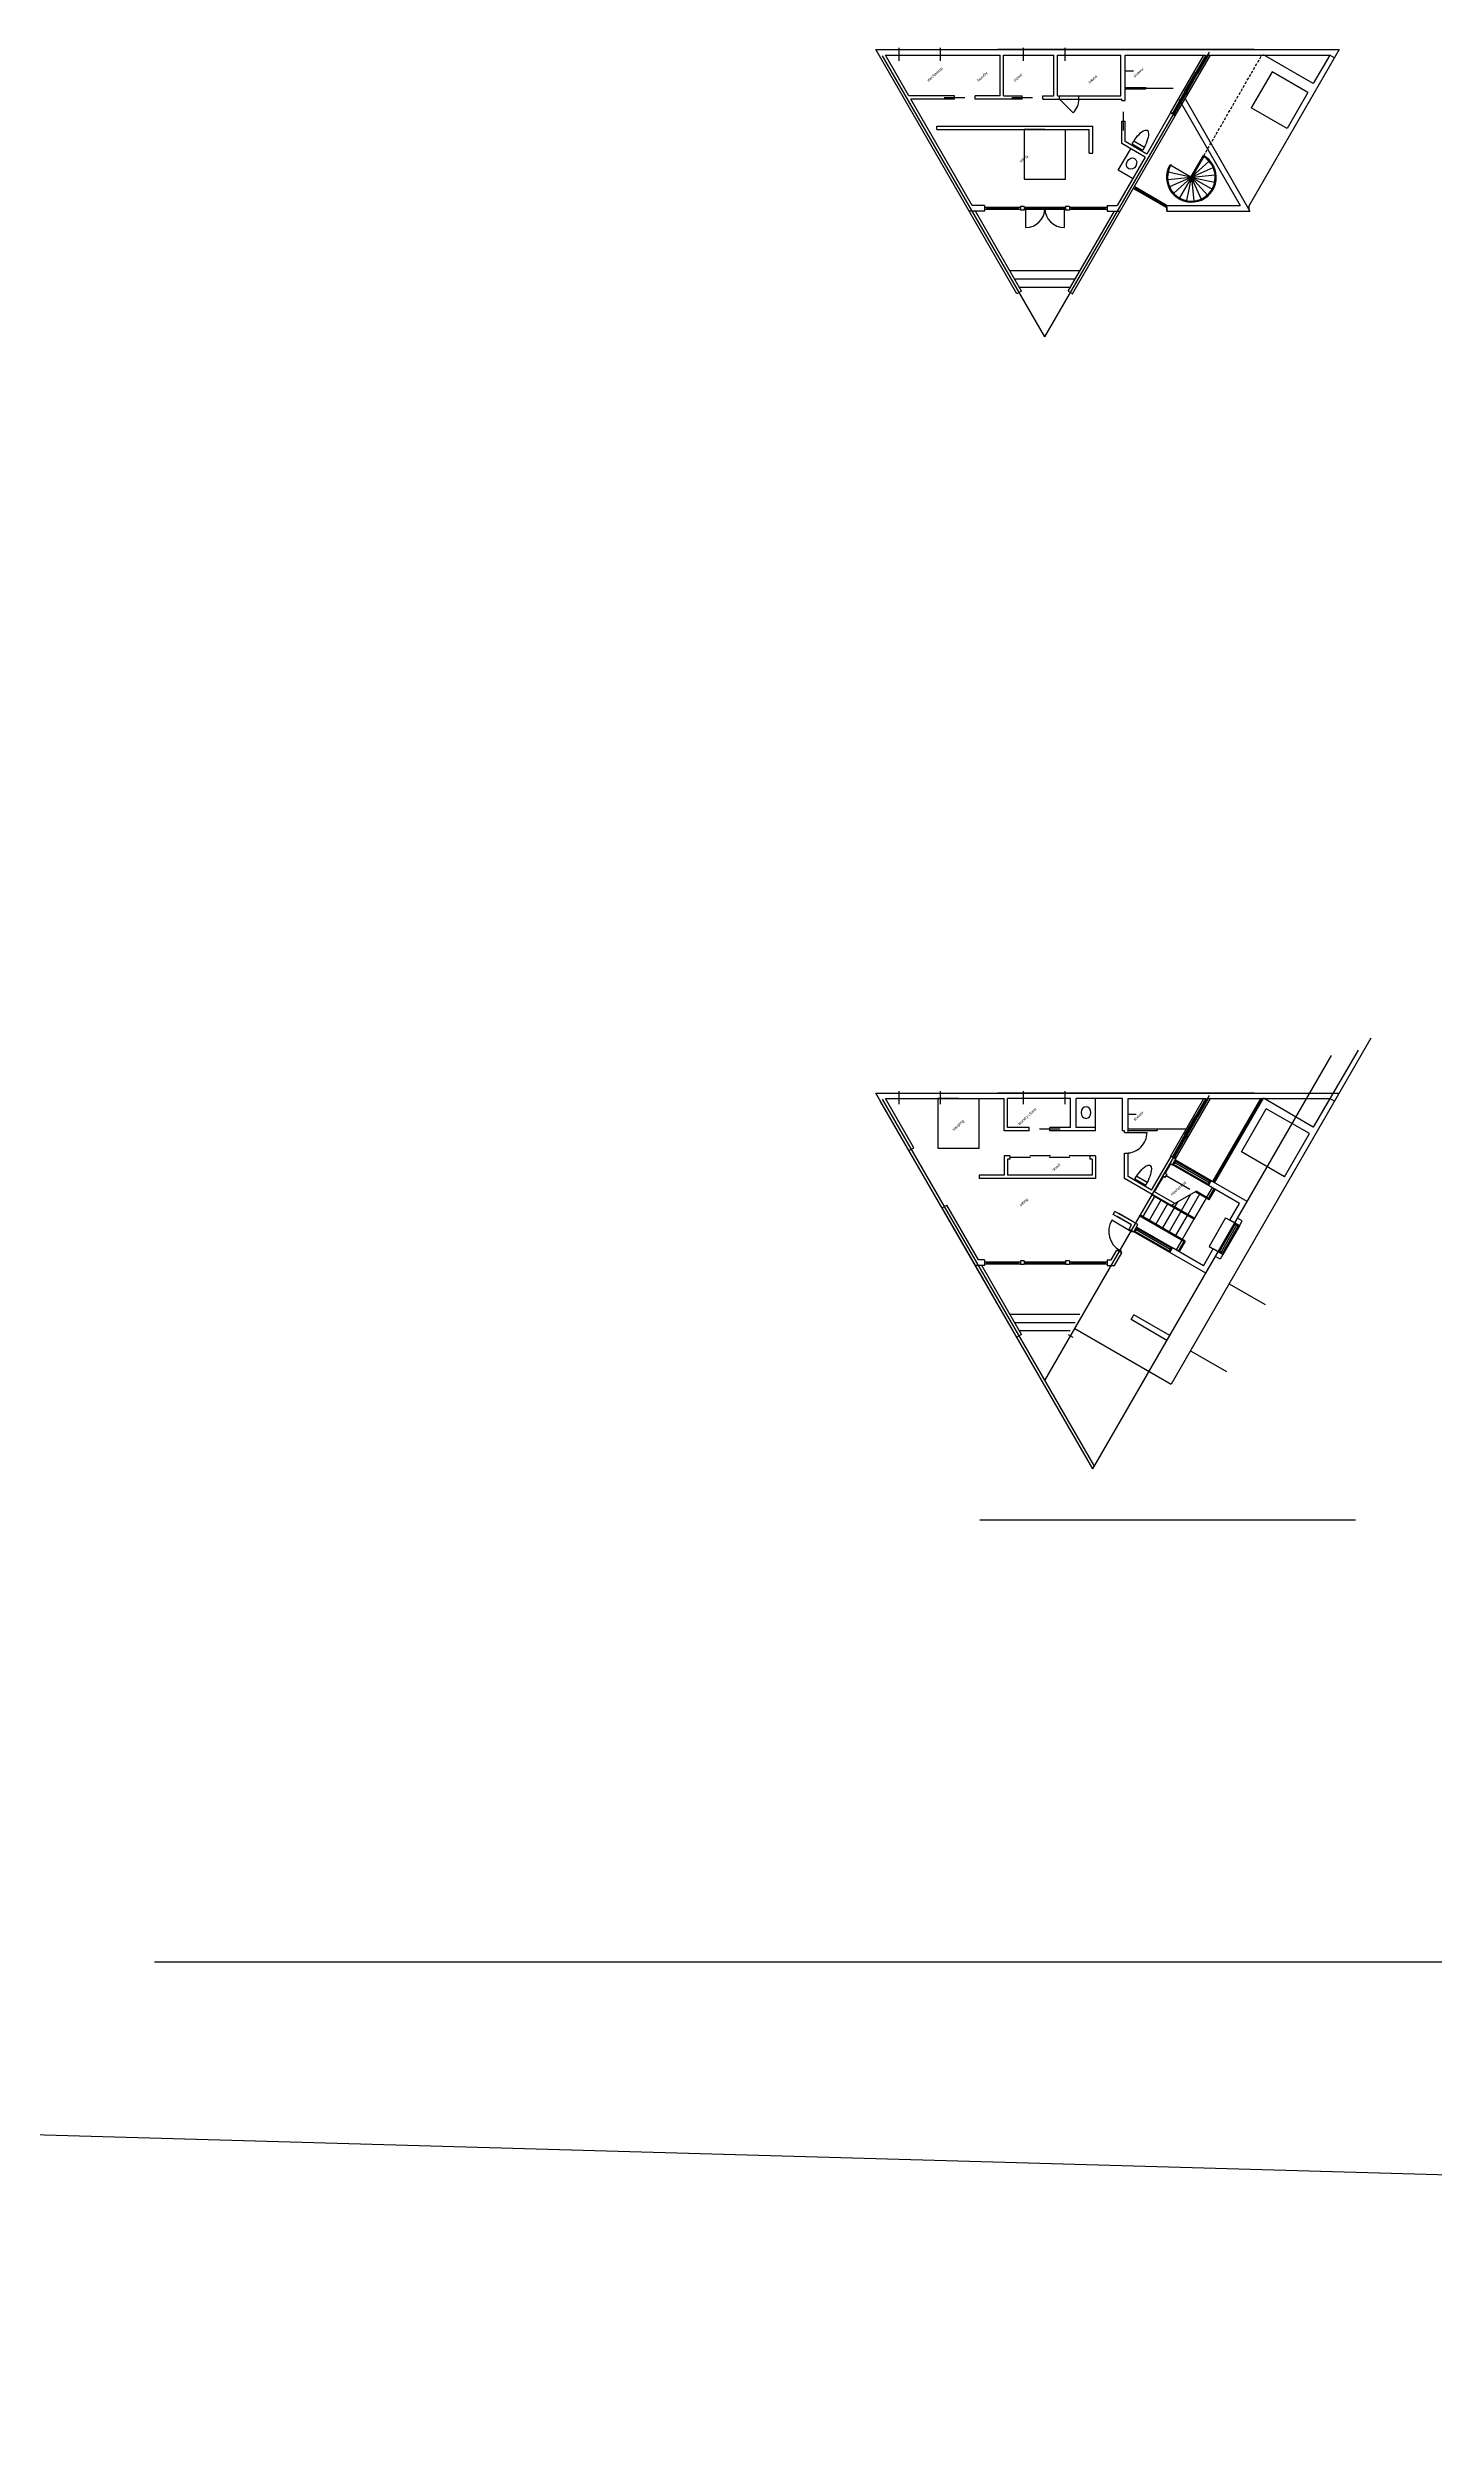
# Model space of a CAD drawing. Header units: inches. Extents: x -43639 to 75791, y -33466 to 47612.
# Drawn here: x 15083 to 17089, y -905 to 2551 of the extents above; entities that cross this region are included whole.
import ezdxf

# ---------------------------------------------------------------- set-up
doc = ezdxf.new("R2010")
doc.units = ezdxf.units.IN
doc.header["$LTSCALE"] = 8
doc.header["$MEASUREMENT"] = 0
doc.linetypes.add('DASHED', pattern=[0.75, 0.5, -0.25])
doc.layers.get('0').update_dxf_attribs({"linetype": 'CONTINUOUS'})
for name, color, linetype in [('A-Elev', 7, 'CONTINUOUS'), ('A-fixtures', 140, 'CONTINUOUS'), ('A-millwork', 252, 'CONTINUOUS'), ('A-walls', 7, 'CONTINUOUS')]:
    doc.layers.add(name, color=color, linetype=linetype)
doc.styles.get("Standard").update_dxf_attribs({"font": 'txt', "height": 0.2})

msp = doc.modelspace()

# ---------------------------------------------------------------- linework, layer by layer
msp.add_line((2.852, -37.89648), (30334.93748, -905.05183))
at = {"layer": 'A-Elev', "elevation": -8375.99289}
msp.add_lwpolyline([(16525.32518, 2432.42649), (16495.32518, 2432.42649), (16495.32518, 2360.4776), (16555.32518, 2360.4776), (16555.32518, 2432.42649)], dxfattribs=at)
at = {"layer": 'A-Elev', "color": 252}
msp.add_lwpolyline([(16400.41484, 1030.50299), (16370.41484, 1030.50299), (16370.41484, 958.5541), (16430.41484, 958.5541), (16430.41484, 1030.50299)], dxfattribs=at)
at = {"layer": 'A-fixtures'}
for p, q in [((16651.44136, 2411.6679, -8375.99122), (16667.02982, 2402.6679, -8375.99122)), ((16654.06664, 2415.92569, -8375.99122), (16669.40454, 2407.07035, -8375.99122)), ((16655.51971, 914.04665, -8376.02467), (16671.10816, 905.04665, -8376.02467)), ((16658.14498, 918.30445, -8376.02467), (16673.48289, 909.44911, -8376.02467))]:
    msp.add_line(p, q, dxfattribs=at)
at = {"layer": 'A-fixtures', "extrusion": (0, 0, -1)}
for centre in [(16659.23559, 2407.1679, -8375.99122), (16663.31393, 909.54665, -8376.02467)]:
    msp.add_ellipse(centre, major_axis=(14, 24.24871), ratio=0.3214285714, start_param=4.7123889804, end_param=7.853981634, dxfattribs=at)
at = {"layer": 'A-millwork'}
for p, q in [((16631.42047, 2373.52174, -8375.9976), (16649.44346, 2404.73848, -8375.99973)), ((16598.53143, 988.596, 0.02946), (16598.53143, 1030.50299, -0.05564))]:
    msp.add_line(p, q, dxfattribs=at)
msp.add_arc((16546.4434, 2476.42649, -8375.99008), 28, 315, 360, dxfattribs=at)
at = {"layer": 'A-walls'}
for p, q in [((16415.56894, 2314.51941, -8376), (16280.7446, 2548.04201, -8376)), ((16280.7446, 2548.04201, -8376), (16951.0155, 2548.04201, -8376)), ((16328.61155, 2481.42649, -8376), (16294.66322, 2540.22672, -8376)), ((16294.66322, 2540.22672, -8376), (16460.4434, 2540.22672, -8376)), ((16828.0677, 2548.04201, -8376), (16457.3581, 2548.04201, -8376)), ((16460.4434, 2481.42649, -8376.00531), (16460.4434, 2540.22672, -8376.00645)), ((16465.4434, 2481.42649, -8376.00531), (16465.4434, 2540.22672, -8376.00645)), ((16465.4434, 2540.22672, -8376), (16538.4434, 2540.22672, -8376)), ((16538.4434, 2481.42649, -8376.00374), (16538.4434, 2540.22672, -8376.00488)), ((16543.4434, 2481.42649, -8376.00374), (16543.4434, 2540.22672, -8376.00488)), ((16543.4434, 2540.22672, -8376), (16635.23509, 2540.22672, -8376.00851)), ((16635.23509, 2481.42649, -8375.99371), (16635.23509, 2540.22672, -8375.99485)), ((16641.45308, 2477.33447, -8375.99859), (16641.45308, 2540.22672, -8375.99973)), ((16641.45308, 2540.22672, -8376.00851), (16758.2672, 2540.22672, -8376.00394)), ((16758.2672, 2540.22672, -8376), (16743.65729, 2514.92161, -8376)), ((16761.7313, 2540.22672, -8376), (16746.25537, 2513.42161, -8376)), ((16746.45633, 2516.76969, -8376), (16758.16798, 2537.05486, -8376)), ((16761.7313, 2540.22672, -8376.00381), (16937.44146, 2540.22672, -8375.99694)), ((16653.45308, 2517.1347, -8376.01066), (16641.45308, 2517.1347, -8375.99973)), ((16641.45308, 2493.1347, -8376.01339), (16671.45308, 2493.1347, -8376.01339)), ((16641.45308, 2491.1347, -8376.01339), (16671.45308, 2491.1347, -8376.01339)), ((16671.45308, 2493.1347, -8376.01339), (16671.45308, 2491.1347, -8376.01339)), ((16729.20633, 2486.89181, -8376), (16744.95633, 2514.17161, -8376)), ((16729.85585, 2486.51681, -8376), (16745.60585, 2513.79661, -8376)), ((16730.50537, 2486.14181, -8376), (16746.25537, 2513.42161, -8376)), ((16420.13046, 2322.51941, -8376), (16331.27216, 2476.42649, -8376)), ((16379.4434, 2478.92649, -8376.00489), (16409.4434, 2478.92649, -8376.00489)), ((16394.4434, 2476.42649, -8376.00489), (16394.4434, 2481.42649, -8376.00489)), ((16424.4434, 2476.42649, -8376.00043), (16424.4434, 2481.42649, -8376.00043)), ((16465.4434, 2481.42649, -8376.00531), (16492.4434, 2481.42649, -8375.98563)), ((16477.4434, 2478.92649, -8375.98965), (16507.4434, 2478.92649, -8375.98965)), ((16492.4434, 2476.42649, -8375.98965), (16492.4434, 2481.42649, -8375.98965)), ((16522.4434, 2481.42649, -8375.99008), (16538.4434, 2481.42649, -8375.99008)), ((16522.4434, 2476.42649, -8375.9852), (16522.4434, 2481.42649, -8375.9852)), ((16522.4434, 2476.42649, -8375.9852), (16548.22541, 2476.42649, -8375.9852)), ((16543.4434, 2481.42649, -8375.99008), (16546.4434, 2481.42649, -8375.99008)), ((16546.4434, 2476.42649, -8375.99008), (16546.4434, 2481.42649, -8375.99008)), ((16546.4434, 2476.42649, -8375.99008), (16566.24239, 2456.6275, -8376.00305)), ((16574.4434, 2476.42649, -8375.99008), (16574.4434, 2481.42649, -8375.99008)), ((16574.4434, 2481.42649, -8375.9852), (16635.23509, 2481.42649, -8375.99371)), ((16574.4434, 2476.42649, -8375.99008), (16636.45308, 2476.42649, -8375.99859)), ((16636.45308, 2474.33447, -8375.99859), (16636.45308, 2476.42649, -8375.99859)), ((16636.45308, 2474.33447, -8375.99859), (16641.45308, 2474.33447, -8375.99859)), ((16638.95308, 2430.83743, -8376.00103), (16638.95308, 2457.83743, -8375.99615)), ((16641.45308, 2474.33447, -8375.99859), (16641.45308, 2477.33447, -8375.99859)), ((16706.88371, 2456.47851, 6987.39101), (16672.76452, 2397.04756, -7331.26393)), ((16710.65729, 2457.76394, -8376), (16709.15729, 2455.16586, -8376)), ((16727.90729, 2487.64181, -8376), (16710.65729, 2457.76394, -8376)), ((16711.30681, 2457.38894, -8376), (16727.05681, 2484.66874, -8376)), ((16713.25537, 2456.26394, -8376), (16711.75537, 2453.66586, -8376)), ((16711.95633, 2457.01394, -8376), (16727.70633, 2484.29374, -8376)), ((16719.15207, 2476.42649, -8376), (16808.01037, 2322.51941, -8376)), ((16728.4741, 2476.28026, -8376), (16821.86677, 2314.51941, -8376)), ((16730.50537, 2486.14181, -8376), (16729.00537, 2483.54374, -8376)), ((16369.13045, 2432.42649, -8376), (16369.13045, 2437.42649, -8376)), ((16589.45308, 2398.05168, -8375.99973), (16589.45308, 2432.42649, -8375.99859)), ((16594.45308, 2398.05168, -8375.99973), (16594.45308, 2437.42649, -8375.99859)), ((16594.45308, 2429.06307, -8375.99973), (16594.45308, 2429.06307, -8375.99973)), ((16634.36858, 2314.51941, -8376), (16713.96746, 2452.38871, -8376)), ((16636.45308, 2412.23848, -8375.99973), (16636.45308, 2444.33743, -8375.99859)), ((16641.45308, 2415.12523, -8375.99973), (16641.45308, 2444.33743, -8375.99859)), ((16589.45308, 2398.05168, -8376.00461), (16594.45308, 2398.05168, -8376.00461)), ((16670.2751, 2392.71133, -8375.98946), (16629.9355, 2322.44525, -25305.1404)), ((16438.08824, 2322.51941, -8376.00764), (16420.13046, 2322.51941, -8376.00764)), ((16438.08824, 2322.51941, -8376.00764), (16438.08824, 2314.51941, -8376.00764)), ((16438.08824, 2320.01941, -8376.00764), (16441.08824, 2320.01941, -8376.00764)), ((16438.08824, 2317.01941, -8376.00764), (16441.08824, 2317.01941, -8376.00764)), ((16441.08824, 2317.01941, -8376.01245), (16441.08824, 2320.01941, -8376.01245)), ((16441.08824, 2318.51941, -8376.00764), (16486.82518, 2318.51941, -8376.00758)), ((16486.82518, 2320.01941, -8376.00764), (16486.82518, 2317.01941, -8376.00764)), ((16486.82518, 2320.01941, -8376.00757), (16489.82518, 2320.01941, -8376.00764)), ((16486.82518, 2317.01941, -8376.00757), (16489.82518, 2317.01941, -8376.00757)), ((16492.57518, 2321.26941, -8376.00764), (16489.82518, 2321.26941, -8376.00764)), ((16489.82518, 2321.26941, -8376.00764), (16489.82518, 2315.76941, -8376.00764)), ((16495.32518, 2315.76941, -8376.00764), (16489.82518, 2315.76941, -8376.00764)), ((16495.32518, 2321.26941, -8376.00764), (16492.57518, 2321.26941, -8376.00764)), ((16495.32518, 2321.26941, -8376.00764), (16495.32518, 2315.76941, -8376.00764)), ((16495.32518, 2320.01941, -8376.00764), (16497.32518, 2320.01941, -8376.00764)), ((16495.32518, 2317.01941, -8376.00764), (16497.32518, 2317.01941, -8376.00764)), ((16497.32518, 2317.01941, -8376.01245), (16497.32518, 2320.01941, -8376.01245)), ((16497.32518, 2318.51941, -8376.01245), (16553.32518, 2318.51941, -8376.01238)), ((16553.32518, 2320.01941, -8376.01238), (16553.32518, 2317.01941, -8376.01238)), ((16553.32518, 2320.01941, -8376.01232), (16555.32518, 2320.01941, -8376.01238)), ((16553.32518, 2317.01941, -8376.01232), (16555.32518, 2317.01941, -8376.01232)), ((16558.07518, 2321.26941, -8376.01238), (16555.32518, 2321.26941, -8376.01238)), ((16555.32518, 2321.26941, -8376.01238), (16555.32518, 2315.76941, -8376.01238)), ((16560.82518, 2315.76941, -8376.01238), (16555.32518, 2315.76941, -8376.01238)), ((16560.82518, 2321.26941, -8376.01238), (16558.07518, 2321.26941, -8376.01238)), ((16560.82518, 2321.26941, -8376.01238), (16560.82518, 2315.76941, -8376.01238)), ((16560.82518, 2320.01941, -8376.01238), (16563.82518, 2320.01941, -8376.01238)), ((16560.82518, 2317.01941, -8376.01238), (16563.82518, 2317.01941, -8376.01238)), ((16563.82518, 2317.01941, -8376.01719), (16563.82518, 2320.01941, -8376.01719)), ((16563.82518, 2318.51941, -8376.01719), (16612.32518, 2318.51941, -8376.01713)), ((16612.32518, 2320.01941, -8376.01719), (16612.32518, 2317.01941, -8376.01719)), ((16612.32518, 2320.01941, -8376.01713), (16615.32518, 2320.01941, -8376.01719)), ((16612.32518, 2317.01941, -8376.01713), (16615.32518, 2317.01941, -8376.01713)), ((16615.32518, 2322.51941, -8376.01165), (16629.80707, 2322.51941, -8376.01165)), ((16615.32518, 2322.51941, -8376.01165), (16615.32518, 2314.51941, -8376.01165)), ((16700.0187, 2321.85434, -8376.00481), (16655.58994, 2347.5053, -8376.00474)), ((16699.2687, 2320.5553, -8376.00481), (16700.7687, 2323.15338, -8376.00481)), ((16701.86677, 2319.0553, -8376), (16699.2687, 2320.5553, -8376)), ((16701.86677, 2322.51941, -8376), (16700.7687, 2323.15338, -8376)), ((16701.86677, 2314.51941, -8376), (16701.86677, 2322.51941, -8376)), ((16701.86677, 2314.51941, -8376), (16701.86677, 2322.51941, -8376)), ((16701.86677, 2322.51941, -8376), (16808.01037, 2322.51941, -8376)), ((16701.86677, 2320.01941, -8376), (16701.86677, 2314.51941, -8376)), ((16820.80996, 2314.51941, 8376), (16820.80996, 2322.51941, 8376)), ((16438.08824, 2314.51941, -8376.00764), (16415.56894, 2314.51941, -8376.00764)), ((16615.32518, 2314.51941, -8376.01713), (16634.36858, 2314.51941, -8376.01713)), ((16701.86677, 2314.51941, -8376), (16821.86677, 2314.51941, -8376)), ((16328.71717, 955.22737, -8376), (16280.7446, 1038.31828, -8376)), ((16280.7446, 1038.31828, -8376), (16951.0155, 1038.31828, -8376)), ((16828.0677, 1038.31828, -8376), (16457.3581, 1038.31828, -8376)), ((16294.66322, 1030.50299, -8376), (16466.41484, 1030.50299, -16752.03053)), ((16335.77201, 959.30048, -8376), (16294.66322, 1030.50299, -8376)), ((16466.41484, 983.596, -8376.00135), (16466.41484, 1030.50299, -8376)), ((16471.41484, 988.596, -8376.00121), (16471.41484, 1030.50299, -8376)), ((16562.53143, 988.596, 0.02932), (16562.53143, 1030.50299, -0.02387)), ((16570.53143, 988.596, 0.02932), (16570.53143, 1030.50299, -0.02387)), ((16637.53143, 983.596, 0.02932), (16637.53143, 1030.50299, 0.02841)), ((16645.53143, 1030.50299, -0.00835), (16758.2672, 1030.50299, -0.00394)), ((16645.53143, 981.50399, -8376.03343), (16645.53143, 1030.50299, -8376.03432)), ((16657.53143, 1007.41097, -8376.04525), (16645.53143, 1007.41097, -8376.03432)), ((16729.20633, 977.16808, -8376), (16744.95633, 1004.44788, -8376)), ((16729.85585, 976.79308, -8376), (16745.60585, 1004.07288, -8376)), ((16730.50537, 976.41808, -8376), (16746.25537, 1003.69788, -8376)), ((16758.2672, 1030.50299, -8376), (16743.65729, 1005.19788, -8376)), ((16761.7313, 1030.50299, -8376), (16746.25537, 1003.69788, -8376)), ((16746.45633, 1007.04596, -8376), (16758.16798, 1027.33113, -8376)), ((16761.7313, 1030.50299, -8376.00381), (16937.44146, 1030.50299, -8375.99694)), ((16502.53143, 983.596, 0.02917), (16502.53143, 988.596, 0.02932)), ((16532.53143, 983.596, 0.02917), (16532.53143, 988.596, 0.02932)), ((16598.53143, 983.596, 0.02932), (16598.53143, 988.596, 0.02946)), ((16640.53143, 981.50399, 0.02932), (16640.53143, 983.596, 0.02932)), ((16640.53143, 981.50399, 0.02932), (16645.53143, 981.50399, 0.02932)), ((16645.53143, 986.41097, -8376.04798), (16687.53143, 986.41097, -8376.04798)), ((16645.53143, 984.41097, -8376.04798), (16687.53143, 984.41097, -8376.04798)), ((16687.53143, 986.41097, -8376.04798), (16687.53143, 984.41097, -8376.04798)), ((16727.90729, 977.91808, -8376), (16710.65729, 948.0402, -8376)), ((16711.30681, 947.6652, -8376), (16727.05681, 974.945, -8376)), ((16711.95633, 947.2902, -8376), (16727.70633, 974.57, -8376)), ((16730.50537, 976.41808, -8376), (16729.00537, 973.82, -8376)), ((16679.59134, 897.83949, -8376.01713), (16707.84134, 946.76992, -8376.01713)), ((16699.42146, 922.18628, -8376.01712), (16707.42146, 936.04268, -8376.01712)), ((16707.42146, 936.04268, -8376.01712), (16710.01954, 934.54268, -8376.01712)), ((16714.76954, 942.76992, -8376.01713), (16707.84134, 946.76992, -8376.01713)), ((16710.65729, 948.0402, -8376), (16709.40325, 945.86815, -8376)), ((16710.01954, 934.54268, -8376.01713), (16714.76954, 942.76992, -8376.01713)), ((16710.01954, 934.54268, -8376.01713), (16714.01954, 941.47089, -8376.01713)), ((16710.76954, 935.84172, -8376.01713), (16712.06858, 935.09172, -8376.01713)), ((16712.06858, 935.09172, -8376.01713), (16714.56858, 939.42185, -8376.01713)), ((16713.25537, 946.17347, -8376), (16712.16013, 944.27647, -8376)), ((16713.26954, 940.17185, -8376.01713), (16714.56858, 939.42185, -8376.01713)), ((16762.63906, 908.78159, -8376.01712), (16713.31858, 937.25678, -8376.01713)), ((16683.92146, 895.33949, -8376.01712), (16696.92146, 917.85615, -8376.01712)), ((16699.51954, 916.35615, -8376.02567), (16702.01954, 920.68628, -8376.02567)), ((16761.38906, 906.61653, -8376.01704), (16763.88906, 910.94665, -8376.01704)), ((16761.38906, 906.61653, -8376.01704), (16762.6881, 905.86653, -8376.01704)), ((16761.9381, 904.56749, -8376.01704), (16765.9381, 911.49569, -8376.01704)), ((16763.88906, 910.94665, -8376.01704), (16765.1881, 910.19665, -8376.01704)), ((16424.70164, 788.87816, -8376), (16376.6742, 872.06412, -8376)), ((16376.73865, 872.10133, -8376.00892), (16383.66685, 876.10133, -8376.00892)), ((16429.30612, 796.90296, -8376), (16383.6024, 876.06412, -8376)), ((16624.17756, 862.86002, -8376.00892), (16626.67756, 867.19014, -8376.00892)), ((16659.97657, 847.96495, -8376.00892), (16626.67756, 867.19014, -8376.00892)), ((16792.97142, 854.31878, -8376.01439), (16806.97142, 878.56749, -8376.01439)), ((16803.89962, 857.24698, -8376.01713), (16817.89962, 881.49569, -8376.01713)), ((16649.80544, 838.2488, -0.01713), (16622.09262, 854.2488, -0.01713)), ((16650.54837, 847.63482, -8376.01439), (16624.17756, 862.86002, -8376.01439)), ((16647.04837, 841.57264, -8376.01712), (16650.54837, 847.63482, -8376.01712)), ((16647.04837, 841.57264, -0.01713), (16654.01954, 837.54784, -0.01713)), ((16648.39037, 840.79784, -0.01713), (16647.64037, 839.4988, -0.01713)), ((16651.9705, 836.9988, -0.01713), (16647.64037, 839.4988, -0.01713)), ((16652.7205, 838.29784, -0.01713), (16651.9705, 836.9988, -0.01713)), ((16659.97657, 847.96495, -8376.00892), (16653.04837, 851.96495, -8376.00892)), ((16653.97657, 837.57264, -0.01713), (16659.97657, 847.96495, -0.01713)), ((16654.72657, 838.87168, -8376.01713), (16656.02561, 838.12168, -8376.01713)), ((16656.02561, 838.12168, -8376.01713), (16658.52561, 842.45181, -8376.01713)), ((16657.22657, 843.20181, -8376.01713), (16658.52561, 842.45181, -8376.01713)), ((16706.63906, 811.78675, -8376.01721), (16657.27561, 840.28675, -8376.01713)), ((16802.61372, 847.01974, -8376.01446), (16780.11372, 808.0486, -8376.01439)), ((16806.82783, 846.31878, -8376.01439), (16799.89962, 850.31878, -8376.01439)), ((16800.44866, 848.26974, -8376.01439), (16801.19866, 849.56878, -8376.01439)), ((16804.77879, 845.76974, -8376.01439), (16800.44866, 848.26974, -8376.01439)), ((16804.77879, 845.76974, -8376.01439), (16805.52879, 847.06878, -8376.01439)), ((16438.08824, 796.90296, -8376.00764), (16429.30612, 796.90296, -8376.00764)), ((16438.08824, 796.90296, -8376), (16438.08824, 788.87816, -8376)), ((16489.82518, 795.62816, -8376), (16489.82518, 790.12816, -8376)), ((16492.57518, 795.62816, -8376), (16489.82518, 795.62816, -8376)), ((16495.32518, 795.62816, -8376), (16492.57518, 795.62816, -8376)), ((16495.32518, 795.62816, -8376), (16495.32518, 790.12816, -8376)), ((16555.32518, 795.62816, -8376.00474), (16555.32518, 790.12816, -8376.00474)), ((16558.07518, 795.62816, -8376.00474), (16555.32518, 795.62816, -8376.00474)), ((16560.82518, 795.62816, -8376.00474), (16558.07518, 795.62816, -8376.00474)), ((16560.82518, 795.62816, -8376.00474), (16560.82518, 790.12816, -8376.00474)), ((16615.32518, 796.90296, -8376.00401), (16615.32518, 788.87816, -8376.00401)), ((16615.32518, 796.90296, -8376.00764), (16621.34425, 796.90296, -8376.00764)), ((16621.32277, 796.91537, -8376.01713), (16629.59134, 811.23695, -8376.01713)), ((16625.94873, 788.87816, -8376), (16636.54102, 807.22455, -8376)), ((16629.59134, 811.23695, -8376.01713), (16636.54102, 807.22455, -8376.01713)), ((16631.64037, 811.78599, -0.01713), (16630.89037, 810.48695, -0.01713)), ((16635.9705, 809.28599, -0.01713), (16631.64037, 811.78599, -0.01713)), ((16635.9705, 809.28599, -0.01713), (16635.2205, 807.98695, -0.01713)), ((16705.38906, 809.62168, -8376.01713), (16707.88906, 813.95181, -8376.01713)), ((16705.38906, 809.62168, -8376.01713), (16706.6881, 808.87168, -8376.01713)), ((16705.9381, 807.57264, -8376.01713), (16709.9381, 814.50085, -8376.01713)), ((16707.88906, 813.95181, -8376.01713), (16709.1881, 813.20181, -8376.01713)), ((16754.97142, 788.50085, -8376.01439), (16768.97142, 812.74956, -8376.01439)), ((16757.89962, 777.57264, -8376.01713), (16771.89962, 801.82136, -8376.01713)), ((16777.19866, 807.99956, -8376.01439), (16777.94866, 809.2986, -8376.01439)), ((16782.27879, 806.7986, -8376.01439), (16777.94866, 809.2986, -8376.01439)), ((16781.52879, 805.49956, -8376.01439), (16782.27879, 806.7986, -8376.01439)), ((16438.08824, 788.87816, -8376), (16424.70164, 788.87816, -8376)), ((16438.08824, 794.37816, -8376), (16441.08824, 794.37816, -8376)), ((16438.08824, 791.37816, -8376), (16441.08824, 791.37816, -8376)), ((16441.08824, 791.37816, -8376.00481), (16441.08824, 794.37816, -8376.00481)), ((16441.08824, 792.87816, -8376), (16486.82518, 792.87816, -8375.99993)), ((16486.82518, 794.37816, -8375.99993), (16489.82518, 794.37816, -8376)), ((16486.82518, 794.37816, -8376), (16486.82518, 791.37816, -8376)), ((16486.82518, 791.37816, -8375.99993), (16489.82518, 791.37816, -8375.99993)), ((16495.32518, 790.12816, -8376), (16489.82518, 790.12816, -8376)), ((16495.32518, 794.37816, -8376), (16497.32518, 794.37816, -8376)), ((16495.32518, 791.37816, -8376), (16497.32518, 791.37816, -8376)), ((16497.32518, 791.37816, -8376.00481), (16497.32518, 794.37816, -8376.00481)), ((16497.32518, 792.87816, -8376.00481), (16553.32518, 792.87816, -8376.00474)), ((16553.32518, 794.37816, -8376.00467), (16555.32518, 794.37816, -8376.00474)), ((16553.32518, 794.37816, -8376.00474), (16553.32518, 791.37816, -8376.00474)), ((16553.32518, 791.37816, -8376.00467), (16555.32518, 791.37816, -8376.00467)), ((16560.82518, 790.12816, -8376.00474), (16555.32518, 790.12816, -8376.00474)), ((16560.82518, 794.37816, -8376.00474), (16563.82518, 794.37816, -8376.00474)), ((16560.82518, 791.37816, -8376.00474), (16563.82518, 791.37816, -8376.00474)), ((16563.82518, 791.37816, -8376.00955), (16563.82518, 794.37816, -8376.00955)), ((16563.82518, 792.87816, -8376.00955), (16612.32518, 792.87816, -8376.00948)), ((16612.32518, 794.37816, -8376.00948), (16615.32518, 794.37816, -8376.00955)), ((16612.32518, 794.37816, -8376.00955), (16612.32518, 791.37816, -8376.00955)), ((16612.32518, 791.37816, -8376.00948), (16615.32518, 791.37816, -8376.00948)), ((16615.32518, 788.87816, -8376), (16625.94873, 788.87816, -8376)), ((16649.9381, 710.5778, -8376.01704), (16653.9381, 717.506, -8376.01704)), ((16701.89962, 680.5778, -8376.01713), (16705.89962, 687.506, -8376.01713))]:
    msp.add_line(p, q, dxfattribs=at)
at = {"layer": 'A-walls', "color": 5}
for p, q in [((16525.32518, 2132.36641, -8376.01713), (16290.53583, 2539.03351, -8376.01713)), ((16314.41484, 2532.01563, -8376), (16314.41484, 2550.76411, -8376)), ((16374.41484, 2532.01563, -8376), (16374.41484, 2550.76411, -8376)), ((16494.41484, 2532.01563, -8376), (16494.41484, 2550.76411, -8376)), ((16525.32518, 2132.36641, -8376.01713), (16763.27906, 2544.51462, -8376.01713)), ((16554.41484, 2532.01563, -8376), (16554.41484, 2550.76411, -8376)), ((16594.60722, 494.7419, -8376.01713), (16939.8535, 1092.726, -8376.01713)), ((16314.41484, 1022.2919, -8376), (16314.41484, 1041.04037, -8376)), ((16374.41484, 1022.2919, -8376), (16374.41484, 1041.04037, -8376)), ((16494.41484, 1022.2919, -8376), (16494.41484, 1041.04037, -8376)), ((16554.41484, 1022.2919, -8376), (16554.41484, 1041.04037, -8376)), ((16594.60722, 494.7419, -8376.00892), (16287.11469, 1027.33458, -8376.00892)), ((16596.88797, 498.69229, -8376.01713), (16290.53583, 1029.30977, -8376.01713)), ((16525.32518, 622.64268, -8376.01713), (16763.27906, 1034.79088, -8376.01713)), ((16525.32518, 622.64268, -8376.01713), (16763.27906, 1034.79088, -8376.01713))]:
    msp.add_line(p, q, dxfattribs=at)
at = {"layer": 'A-walls', "color": 253}
for p, q in [((16706.99223, 2456.41586, -16752.00065), (16755.38045, 2540.22672, -16752.00065)), ((16713.96746, 2452.38871, -8376), (16764.68076, 2540.22672, -8376)), ((16727.90729, 2487.64181, -8376), (16743.65729, 2514.92161, -8376)), ((16546.4434, 2481.42649, -8375.99008), (16574.4434, 2481.42649, -8375.99008)), ((16548.22541, 2476.42649, -8375.9852), (16576.22541, 2476.42649, -8375.9852)), ((16713.25537, 2456.26394, -8376), (16729.00537, 2483.54374, -8376)), ((16636.45308, 2444.33743, -8375.99859), (16641.45308, 2444.33743, -8375.99859)), ((16736.59683, 2363.75003, -8376), (16754.59293, 2394.92018, -8376)), ((16737.89587, 2363.00003, -8376), (16755.1418, 2392.87084, -8376)), ((16441.08824, 2320.01941, -8376.00764), (16486.82518, 2320.01941, -8376.00757)), ((16441.08824, 2317.01941, -8376.00764), (16486.82518, 2317.01941, -8376.00757)), ((16497.32518, 2320.01941, -8376.01245), (16553.32518, 2320.01941, -8376.01238)), ((16497.32518, 2317.01941, -8376.01245), (16553.32518, 2317.01941, -8376.01238)), ((16563.82518, 2320.01941, -8376.01719), (16612.32518, 2320.01941, -8376.01713)), ((16563.82518, 2317.01941, -8376.01719), (16612.32518, 2317.01941, -8376.01713)), ((16699.2687, 2320.5553, -8376.00481), (16653.74186, 2346.84023, -8376.00474)), ((16700.7687, 2323.15338, -8376), (16655.24186, 2349.43831, -8375.99993)), ((16706.99223, 946.69213, -16752.00065), (16755.38045, 1030.50299, -16752.00065)), ((16714.21342, 943.091, -8376), (16764.68076, 1030.50299, -8376)), ((16727.90729, 977.91808, -8376), (16743.65729, 1005.19788, -8376)), ((16768.21784, 910.17948, -8376.01713), (16838.09189, 1030.79088, -8376.01713)), ((16769.51664, 909.42962, -8376.01713), (16839.82443, 1030.79088, -8376.01713)), ((16713.25537, 946.5402, -8376), (16729.00537, 973.82, -8376)), ((16761.9381, 904.56749, -8376.01713), (16710.01954, 934.54268, -8376.01712)), ((16761.38906, 906.61653, -8376.01712), (16712.06858, 935.09172, -8376.01713)), ((16765.9381, 911.49569, -8376.01713), (16714.01954, 941.47089, -8376.01712)), ((16763.88906, 910.94665, -8376.01712), (16714.56858, 939.42185, -8376.01713)), ((16705.9381, 807.57264, -8376.01721), (16653.97657, 837.57264, -8376.01712)), ((16705.38906, 809.62168, -8376.01721), (16656.02561, 838.12168, -8376.01713)), ((16709.9381, 814.50085, -8376.01721), (16657.97657, 844.50085, -8376.01712)), ((16707.88906, 813.95181, -8376.01721), (16658.52561, 842.45181, -8376.01713)), ((16801.19866, 849.56878, -8376.01446), (16777.94866, 809.2986, -8376.01439)), ((16805.52879, 847.06878, -8376.01446), (16782.27879, 806.7986, -8376.01439)), ((16806.82783, 846.31878, -8376.01446), (16782.82783, 804.74956, -8376.01439)), ((16441.08824, 794.37816, -8376), (16486.82518, 794.37816, -8375.99993)), ((16441.08824, 791.37816, -8376), (16486.82518, 791.37816, -8375.99993)), ((16497.32518, 794.37816, -8376.00481), (16553.32518, 794.37816, -8376.00474)), ((16497.32518, 791.37816, -8376.00481), (16553.32518, 791.37816, -8376.00474)), ((16563.82518, 794.37816, -8376.00955), (16612.32518, 794.37816, -8376.00948)), ((16563.82518, 791.37816, -8376.00955), (16612.32518, 791.37816, -8376.00948))]:
    msp.add_line(p, q, dxfattribs=at)
at = {"layer": 'A-walls', "color": 252, "linetype": 'DASHED'}
msp.add_line((16737.11151, 2363.47193, 8376), (16839.16094, 2540.22672, 8376), dxfattribs=at)
at = {"layer": 'A-walls', "color": 7}
for p, q in [((16759.46702, 2536.30486, -8376), (16756.86894, 2537.80486, -8376)), ((16944.23693, 2536.30335, -8375.99694), (16937.44146, 2540.22672, -8375.99694)), ((16746.25537, 2513.42161, -8376), (16743.65729, 2514.92161, -8376)), ((16747.75537, 2516.01969, -8376), (16745.15729, 2517.51969, -8376)), ((16394.4434, 2481.42649, -8376.00531), (16328.61155, 2481.42649, -8376.00531)), ((16394.4434, 2476.42649, -8375.98965), (16331.27216, 2476.42649, -8375.98965)), ((16460.4434, 2481.42649, -8376.00531), (16424.4434, 2481.42649, -8376.00531)), ((16492.4434, 2476.42649, -8375.98965), (16424.4434, 2476.42649, -8375.98965)), ((16713.96746, 2452.38871, -8376), (16706.88371, 2456.47851, -8376)), ((16713.25537, 2456.26394, -8376), (16710.65729, 2457.76394, -8376)), ((16729.00537, 2483.54374, -8376), (16726.40729, 2485.04374, -8376)), ((16730.50537, 2486.14181, -8376), (16727.90729, 2487.64181, -8376)), ((16369.13045, 2437.42649, -8375.998), (16594.45308, 2437.42649, -8375.99847)), ((16369.13045, 2432.42649, -8375.99798), (16589.45308, 2432.42649, -8375.99867)), ((16670.2751, 2392.71133, -8375.9912), (16636.45308, 2412.23848, -8375.99973)), ((16672.76452, 2397.04756, -8375.99121), (16641.45308, 2415.12523, -8375.99973)), ((16652.19993, 2361.52471, -8376.00469), (16631.42047, 2373.52174, -8376.00469)), ((16562.53143, 1030.50299, -0.02387), (16471.41484, 1030.50299, -8376.0544)), ((16637.53143, 1030.50299, 0.02841), (16570.53143, 1030.50299, 0.02841)), ((16746.25537, 1003.69788, -8376), (16743.65729, 1005.19788, -8376)), ((16747.75537, 1006.29596, -8376), (16745.15729, 1007.79596, -8376)), ((16759.46702, 1026.58113, -8376), (16756.86894, 1028.08113, -8376)), ((16944.23693, 1026.57962, -8375.99694), (16937.44146, 1030.50299, -8375.99694)), ((16502.53143, 983.596, 0.02917), (16466.41484, 983.596, 0.02917)), ((16502.53143, 988.596, 0.02932), (16471.41484, 988.596, -8376.00121)), ((16562.53143, 988.596, 0.02932), (16532.53143, 988.596, 0.02932)), ((16598.53143, 983.596, 0.02932), (16532.53143, 983.596, 0.02932)), ((16598.53143, 988.596, 0.02932), (16570.53143, 988.596, 0.02932)), ((16640.53143, 983.596, 0.02932), (16637.53143, 983.596, 0.02932)), ((16643.03143, 981.50399, 0.02932), (16673.03143, 981.50399, 0.02932)), ((16729.00537, 973.82, -8376), (16726.40729, 975.32, -8376)), ((16730.50537, 976.41808, -8376), (16727.90729, 977.91808, -8376)), ((16328.71717, 955.22737, -8376.02223), (16335.77201, 959.30048, -8376.02401)), ((16466.41484, 947.596, 0.02917), (16466.41484, 919.61723, 0.02917)), ((16474.41484, 947.596, 0.02918), (16466.41484, 947.596, 0.02917)), ((16471.41484, 942.596, 0.02917), (16471.41484, 919.61723, 0.02917)), ((16474.41484, 942.596, 0.02918), (16471.41484, 942.596, 0.02917)), ((16474.41484, 947.596, 0.02917), (16474.41484, 942.596, 0.02917)), ((16598.53143, 947.596, 0.02932), (16590.53143, 947.596, 0.02931)), ((16590.53143, 947.596, 0.02932), (16590.53143, 942.596, 0.02932)), ((16593.53143, 942.596, 0.02932), (16590.53143, 942.596, 0.02932)), ((16593.53143, 942.596, 0.02932), (16593.53143, 919.61723, 0.02932)), ((16598.53143, 947.596, 0.02932), (16598.53143, 914.61723, 0.02932)), ((16640.53143, 914.61723, -8376.03318), (16640.53143, 951.50399, -8376.03318)), ((16645.53143, 917.50399, -8376.03318), (16645.53143, 951.50399, -8376.03318)), ((16713.25537, 946.5402, -8376), (16710.65729, 948.0402, -8376)), ((16466.41484, 919.61723, 0.02917), (16430.41484, 919.61723, 0.02926)), ((16598.53143, 914.61723, 0.02932), (16430.41484, 914.61723, 0.02932)), ((16471.41484, 914.61723, 0.02917), (16466.41484, 914.61723, 0.02917)), ((16593.53143, 919.61723, 0.02932), (16471.41484, 919.61723, 0.02917)), ((16708.17547, 875.56293, -8376.01614), (16640.53143, 914.61723, -8376.03318)), ((16679.59134, 897.83949, -8376.01713), (16645.53143, 917.50399, -8376.02639)), ((16699.51954, 916.35615, -8376.02501), (16696.92146, 917.85615, -8376.02567)), ((16702.01954, 920.68628, -8376.02501), (16699.42146, 922.18628, -8376.02567)), ((16734.82945, 898.85672, -0.0164), (16700.76954, 918.52121, -0.02567)), ((16806.97142, 878.56749, -8376.01713), (16761.9381, 904.56749, -8376.01704)), ((16817.89962, 881.49569, -8376.01713), (16765.9381, 911.49569, -8376.01704)), ((16713.17547, 878.44968, -8376.01551), (16683.92146, 895.33949, -8376.02288)), ((16650.54837, 847.63482, 75491.98561), (16629.89153, 859.56105, 75491.98561)), ((16653.17614, 851.89118, 75491.98561), (16632.39153, 863.89118, 75491.98561)), ((16806.82783, 846.31878, -8376.01439), (16792.97142, 854.31878, -8376.01439)), ((16810.82783, 853.24698, -8376.01713), (16803.89962, 857.24698, -8376.01713)), ((16806.82783, 846.31878, -8376.01439), (16810.82783, 853.24698, -8376.01713)), ((16757.89962, 777.57264, -8376.01713), (16705.9381, 807.57264, -8376.01713)), ((16754.97142, 788.50085, -8376.01713), (16709.9381, 814.50085, -8376.01713)), ((16775.89962, 808.74956, -8376.01439), (16768.97142, 812.74956, -8376.01439)), ((16782.82783, 804.74956, -8376.01439), (16768.97142, 812.74956, -8376.01439)), ((16778.82783, 797.82136, -8376.01713), (16771.89962, 801.82136, -8376.01713)), ((16782.82783, 804.74956, -8376.01439), (16778.82783, 797.82136, -8376.01713)), ((16701.89962, 680.5778, -8376.01714), (16649.9381, 710.5778, -8376.01704)), ((16705.89962, 687.506, -8376.01713), (16653.9381, 717.506, -8376.01704))]:
    msp.add_line(p, q, dxfattribs=at)
at = {"layer": 'A-walls', "color": 252}
for p, q in [((16951.0155, 2548.04201, 8376), (16820.80996, 2322.51941, 8376)), ((16913.37123, 2498.9586, 8376), (16841.3941, 2540.51462, 8376)), ((16937.44146, 2540.22672, 8376), (16913.37123, 2498.9586, 8376)), ((16671.45308, 2492.22672, -8376.00851), (16711.01846, 2492.22672, -8376.00851)), ((16853.90971, 2515.96822, 8376), (16823.90971, 2464.0067, 8376)), ((16905.87123, 2485.96822, 8376), (16853.90971, 2515.96822, 8376)), ((16331.4983, 2476.42649, -8376), (16331.4983, 2476.4776, -8376.00002)), ((16875.87123, 2434.0067, 8376), (16823.90971, 2464.0067, 8376)), ((16905.87123, 2485.96822, 8376), (16875.87123, 2434.0067, 8376)), ((16739.05, 2364.99904, -8376), (16762.88485, 2386.46003, -8376)), ((16736.50046, 2363.29663, -8376), (16702.93535, 2359.7688, -8376)), ((16736.51274, 2363.53096, -8376), (16703.50026, 2370.54798, -8376)), ((16736.56119, 2363.06998, -8376), (16705.72903, 2349.34261, -8376)), ((16736.59683, 2363.75003, -8376), (16707.36848, 2380.62503, -8376)), ((16736.68899, 2362.87318, -8376), (16711.60786, 2340.29002, -8376)), ((16736.87135, 2362.72551, -8376), (16719.99635, 2333.49715, -8376)), ((16737.09042, 2362.64142, -8376), (16730.0734, 2329.62894, -8376)), ((16737.32475, 2362.62914, -8376), (16740.85258, 2329.06402, -8376)), ((16737.55141, 2362.68987, -8376), (16751.27877, 2331.85771, -8376)), ((16737.7482, 2362.81767, -8376), (16760.33136, 2337.73653, -8376)), ((16737.89587, 2363.00003, -8376), (16767.12423, 2346.12503, -8376)), ((16738.01772, 2363.21107, -8376), (16770.99244, 2356.20207, -8376)), ((16738.16833, 2363.47193, -8376), (16771.55736, 2366.98126, -8376)), ((16738.41201, 2363.89401, -8376), (16768.76367, 2377.40744, -8376)), ((16497.32518, 2318.51941, -8376.01245), (16497.32518, 2290.51941, -8376.01245)), ((16553.32518, 2318.51941, -8376.01238), (16553.32518, 2290.51941, -8376.01238)), ((16484.77659, 2194.64825, -8376), (16415.56894, 2314.51941, -8376)), ((16491.66183, 2198.62344, -8376), (16424.74926, 2314.51941, -8376)), ((16558.98854, 2198.62344, -8376), (16625.90111, 2314.51941, -8376)), ((16565.10991, 2194.64825, -25128.01713), (16634.31755, 2314.51941, -25128.01713)), ((16575.84495, 2227.8196, -8376.01713), (16474.80542, 2227.8196, -8376.01713)), ((16568.91675, 2215.8196, -8376.01713), (16481.73362, 2215.8196, -8376.01713)), ((16491.66183, 2198.62344, -8376.01713), (16484.77659, 2194.64825, -8376.01713)), ((16561.98854, 2203.8196, -8376.01713), (16488.66183, 2203.8196, -8376.01713)), ((16558.98854, 2198.62344, -8376.01713), (16565.87378, 2194.64825, -8376.01713)), ((16996.95234, 1117.62952, -8376.01713), (16707.94021, 617.04584, -8376.01713)), ((16978.4668, 1100.58934, -8376.01713), (16913.5177, 989.23487, -8376.01713)), ((16770.77399, 908.70369, -8376.01713), (16841.54057, 1030.79088, -8376.01713)), ((16809.60692, 953.25612, -8376.01713), (16845.60692, 1015.60995, -8376.01713)), ((16913.37123, 989.23487, 8376), (16841.3941, 1030.79088, 8376)), ((16913.5177, 989.23487, -8376.01713), (16841.54057, 1030.79088, -8376.01713)), ((16907.96075, 979.60995, -8376.01713), (16845.60692, 1015.60995, -8376.01713)), ((16937.44146, 1030.50299, 8376), (16913.37123, 989.23487, 8376)), ((16547.53143, 986.096, 0.02925), (16517.53143, 986.096, 0.02925)), ((16640.53143, 981.50399, 0.02932), (16640.53143, 981.50399, 0.02932)), ((16687.53143, 986.41097, -8376.04798), (16729.92391, 986.41097, -8376.04798)), ((16871.96075, 917.25612, -8376.01713), (16907.96075, 979.60995, -8376.01713)), ((16504.41484, 945.096, 0.02917), (16474.41484, 945.096, 0.02917)), ((16533.41484, 947.596, 0.02917), (16503.41484, 947.596, 0.02917)), ((16561.53143, 945.096, 0.02931), (16531.53143, 945.096, 0.02931)), ((16590.53143, 947.596, 0.02931), (16560.53143, 947.596, 0.02931)), ((16640.53143, 951.50399, 0.02932), (16645.53143, 951.50399, 0.02932)), ((16871.96075, 917.25612, -8376.01713), (16809.51779, 953.30758, -8376.01713)), ((16430.41484, 919.61723), (16430.41484, 914.61723)), ((16767.17722, 901.54268, -8376.01439), (16759.17722, 887.68628, -8376.01439)), ((16762.20831, 885.93628, -8376.01439), (16770.20831, 899.79268, -8376.01439)), ((16762.75734, 883.88724, -8376.01439), (16771.50734, 899.04268, -8376.01439)), ((16683.64454, 888.85984, -8376.01439), (16666.76954, 859.63149, -8376.01439)), ((16693.17082, 883.35984, -8376.01439), (16676.29582, 854.13149, -8376.01439)), ((16679.90592, 891.88436, -8376.01439), (16679.53092, 891.23484, -8376.01439)), ((16740.80222, 855.85984, -8376.01439), (16679.53092, 891.23484, -8376.01439)), ((16702.6971, 877.85984, -8376.01439), (16685.8221, 848.63149, -8376.01439)), ((16712.22338, 872.35984, -8376.01439), (16695.34838, 843.13149, -8376.01439)), ((16721.74966, 866.85984, -8376.01439), (16704.87466, 837.63149, -8376.01439)), ((16708.17547, 875.56293, -8376.01439), (16744.17547, 896.34754, -8376.01439)), ((16741.17722, 856.50936, -8376.01439), (16708.17547, 875.56293, -8376.01439)), ((16741.55222, 857.15888, -8376.01439), (16708.92547, 875.99594, -8376.01439)), ((16740.5277, 856.88436, -8376.01439), (16711.29934, 873.75936, -8376.01439)), ((16717.02129, 880.67006, -8376.01439), (16712.97338, 873.65888, -8376.01439)), ((16736.07384, 891.67006, -8376.01439), (16722.49966, 868.15888, -8376.01439)), ((16748.90094, 891.88724, -8376.01439), (16732.02594, 862.65888, -8376.01439)), ((16758.42722, 886.38724, -8376.01439), (16741.55222, 857.15888, -8376.01439)), ((16762.75734, 883.88724, -8376.01439), (16742.67547, 895.48151, -8376.01439)), ((16762.20831, 885.93628, -8376.01439), (16744.17547, 896.34754, -8376.01439)), ((16726.20831, 823.58245, -8376.01439), (16661.68941, 860.83245, -8376.01439)), ((16728.25734, 824.13149, -8376.01439), (16662.43941, 862.13149, -8376.01439)), ((16731.27594, 861.35984, -8376.01439), (16714.40094, 832.13149, -8376.01439)), ((16740.80222, 855.85984, -8376.01439), (16723.92722, 826.63149, -8376.01439)), ((16786.74595, 857.91305, -8376.01439), (16762.74595, 816.34383, -8376.01439)), ((16806.82783, 846.31878, -8376.01439), (16782.82783, 804.74956, -8376.01439)), ((16786.74595, 857.91305, -8376.01439), (16792.97142, 854.31878, -8376.01439)), ((16723.17722, 825.33245, -8376.01439), (16715.17722, 811.47604, -8376.01439)), ((16726.20831, 823.58245, -8376.01439), (16718.20831, 809.72604, -8376.01439)), ((16728.25734, 824.13149, -8376.01439), (16719.50734, 808.97604, -8376.01439)), ((16762.74595, 816.34383, -8376.01439), (16768.97142, 812.74956, -8376.01439)), ((16482.42422, 688.89971, -8376), (16424.70164, 788.87816, -8376)), ((16491.66183, 688.89971, -8376), (16433.93924, 788.87816, -8376)), ((16791.94021, 762.5381, -8376.01713), (16843.90174, 732.5381, -8376.01713)), ((16575.84495, 718.09586, -8376.01713), (16474.80542, 718.09586, -8376.01713)), ((16568.91675, 706.09586, -8376.01713), (16481.73362, 706.09586, -8376.01713)), ((16561.98854, 694.09586, -8376.01713), (16488.66183, 694.09586, -8376.01713)), ((16568.55544, 697.51967, -8376.01713), (16707.94021, 617.04584, -8376.01713)), ((16491.66183, 688.89971, -8376.01713), (16484.77659, 684.92452, -8376.01713)), ((16558.98854, 688.89971, -8376.01713), (16565.87378, 684.92452, -8376.01713)), ((16735.94021, 665.54326, -8376.01713), (16787.90174, 635.54326, -8376.01713)), ((16431.31705, 420.99685), (16974.78916, 420.99685)), ((15237.21291, -218.43197), (18799.35223, -218.43197))]:
    msp.add_line(p, q, dxfattribs=at)
at = {"layer": 'A-walls', "color": 253}
for radius, start, end in [(36, 149.60210944, 61.19374844), (34.5, 147.50809363, 58.75434145)]:
    msp.add_arc((16737.24635, 2363.37503, -8376), radius, start, end, dxfattribs=at)
at = {"layer": 'A-walls'}
msp.add_arc((16737.24635, 2363.37503, -8376), 0.75, 150, 330, dxfattribs=at)
at = {"layer": 'A-walls', "color": 252}
for centre, radius, start, end in [((16497.32518, 2318.51941, -8376.01245), 28, 270, 360), ((16553.32518, 2318.51941, -8376.01238), 28, 180, 270), ((16643.03143, 981.50399, 0.02932), 30, 269.99999986, 0), ((16649.80544, 838.2488, -0.01713), 32, 150, 240), ((16741.17722, 856.50936, -8376.01439), 0.75, 240, 60)]:
    msp.add_arc(centre, radius, start, end, dxfattribs=at)
at = {"layer": 'A-walls', "color": 253}
msp.add_ellipse((16650.82427, 2383.13011, -8375.99795), major_axis=(-4.25, -7.36122), ratio=0.8235294118, dxfattribs=at)
at = {"layer": 'A-walls', "color": 253, "extrusion": (0, 0, -1)}
msp.add_ellipse((16584.7785, 1010.14062, -8375.98405), major_axis=(0, -8.5), ratio=0.8235294118, dxfattribs=at)

# ---------------------------------------------------------------- texts
at = {"layer": 'A-walls'}
for s, p in [('mechanical', (16357.17161, 2501.47131, -8376)), ('laundry', (16429.30069, 2501.47131, -8376)), ('closet', (16482.22088, 2501.47131, -8376)), ('sauna', (16590.11022, 2498.92443, -335.98634)), ('shower', (16655.47284, 2507.59051, -336.00851)), ('sitting', (16490.51352, 2383.80925, -8376)), ('laundry closet', (16488.43545, 991.74757, -8376)), ('shower', (16655.47284, 997.86678, 8039.99149)), ('sleeping', (16393.55625, 983.50416, -8376)), ('closet', (16537.59709, 924.67569, -8376)), ('mechanical', (16709.28221, 889.48314, -8376.0164)), ('sitting', (16490.51352, 874.08552, -8376))]:
    msp.add_text(s, height=4, rotation=42.149, dxfattribs=at).set_placement(p)

doc.saveas('drawing.dxf')
